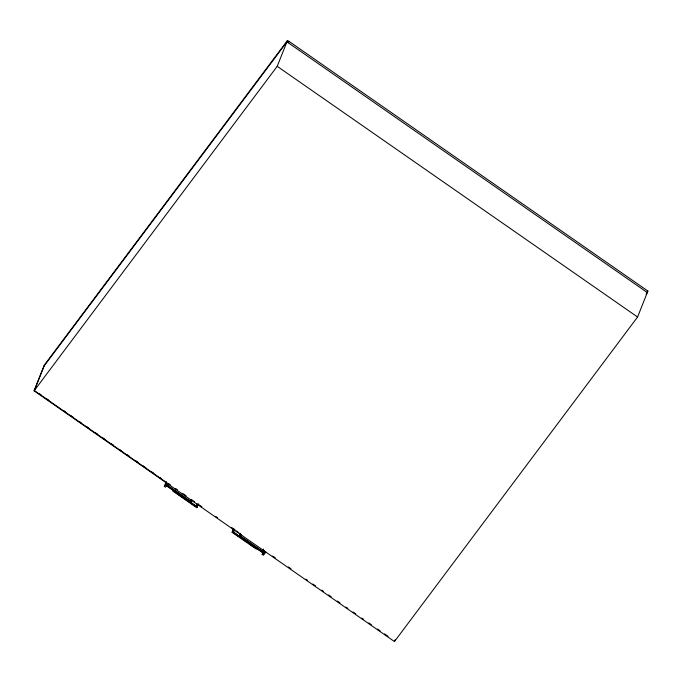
<?xml version="1.0" encoding="UTF-8"?>
<svg xmlns="http://www.w3.org/2000/svg" width="682" height="682" viewBox="0 0 682 682"><rect width="100%" height="100%" fill="white"/><g stroke="black" fill="none" stroke-linecap="round" stroke-linejoin="round"><path stroke-width="1.02" d="M288.375 42.83L288.972 41.338L647.9 291.061L637.568 317.028L394.46 641.549L34.1 390.837L44.39 364.972L287.497 40.451L288.929 41.449M44.066 366.055L34.33 390.53L166.988 482.83L164.336 486.36L165.521 487.178L167.934 483.947M34.1 390.837L277.207 66.316L287.497 40.451M164.336 486.36L166.246 481.569M166.314 482.83L165.547 484.74L166.732 485.567M168.761 484.118L168.122 485.737L190.218 501.108L190.858 499.497M191.821 499.778L190.687 502.643L191.847 500.196M197.26 503.734L196.297 506.155L190.346 502.02M173.006 490.341L172.606 490.878L196.766 507.689L198.283 503.87M196.766 507.689L198.309 504.288M256.679 548.558L256.279 549.095L232.119 532.284L233.636 528.465M232.119 532.284L233.662 528.882M234.599 529.709L233.628 532.131L239.578 536.274M240.141 533.392L238.998 536.257L240.166 533.81M241.155 534.492L240.516 536.103L262.613 551.474L263.576 549.053M265.75 552.002L263.329 555.233L262.152 554.406L262.911 552.497M264.326 550.613L263.559 552.522L239.408 535.72M263.712 554.27L264.471 552.352M265.298 551.695L264.539 553.614L263.363 552.795M394.46 641.549L395.236 639.588M43.844 366.353L286.943 41.841L647.303 292.552L646.033 294.257M262.152 554.406L264.573 551.184M646.621 292.766L647.9 291.061M277.207 66.316L637.568 317.028M39.266 393.659L41.014 394.869M46.257 398.518L48.882 400.343M63.741 410.683L65.489 411.902M70.732 415.551L73.358 417.375M79.47 421.629L81.226 422.849M86.469 426.497L89.086 428.322M95.207 432.576L97.833 434.4M102.198 437.443L105.693 439.873M110.944 443.522L113.562 445.346M119.682 449.608L121.43 450.819M126.673 454.468L129.299 456.292M135.411 460.555L138.037 462.379M142.41 465.414L145.905 467.852M151.148 471.501L153.774 473.325M159.886 477.579L161.634 478.798M168.633 483.657L170.381 484.876M175.624 488.525L177.371 489.744M182.614 493.393L186.109 495.823M198.351 504.339L201.846 506.769M215.827 516.504L217.584 517.715M231.565 527.45L235.06 529.88M272.647 556.026L275.272 557.85M288.384 566.972L291.001 568.797M305.86 579.137L307.608 580.356M312.85 584.005L315.476 585.829M321.597 590.083L323.345 591.303M328.588 594.951L331.213 596.776M337.326 601.03L339.951 602.854M346.072 607.116L347.82 608.327M353.063 611.976L355.689 613.8M361.801 618.062L363.549 619.273M368.8 622.922L371.417 624.746M377.538 629.009L380.155 630.833M384.529 633.868L388.024 636.306M192.162 500.187L194.711 501.961M236.296 530.894L238.845 532.668M166.928 485.294L191.088 502.105M167.721 486.275L172.819 489.821M256.262 547.876L262.212 552.019M166.527 485.831L197.166 507.152M232.519 531.747L263.158 553.068M173.799 491.321L195.896 506.692M233.227 532.668L240.03 537.399M241.726 538.584L246.824 542.13M248.529 543.315L253.627 546.862"/></g></svg>
